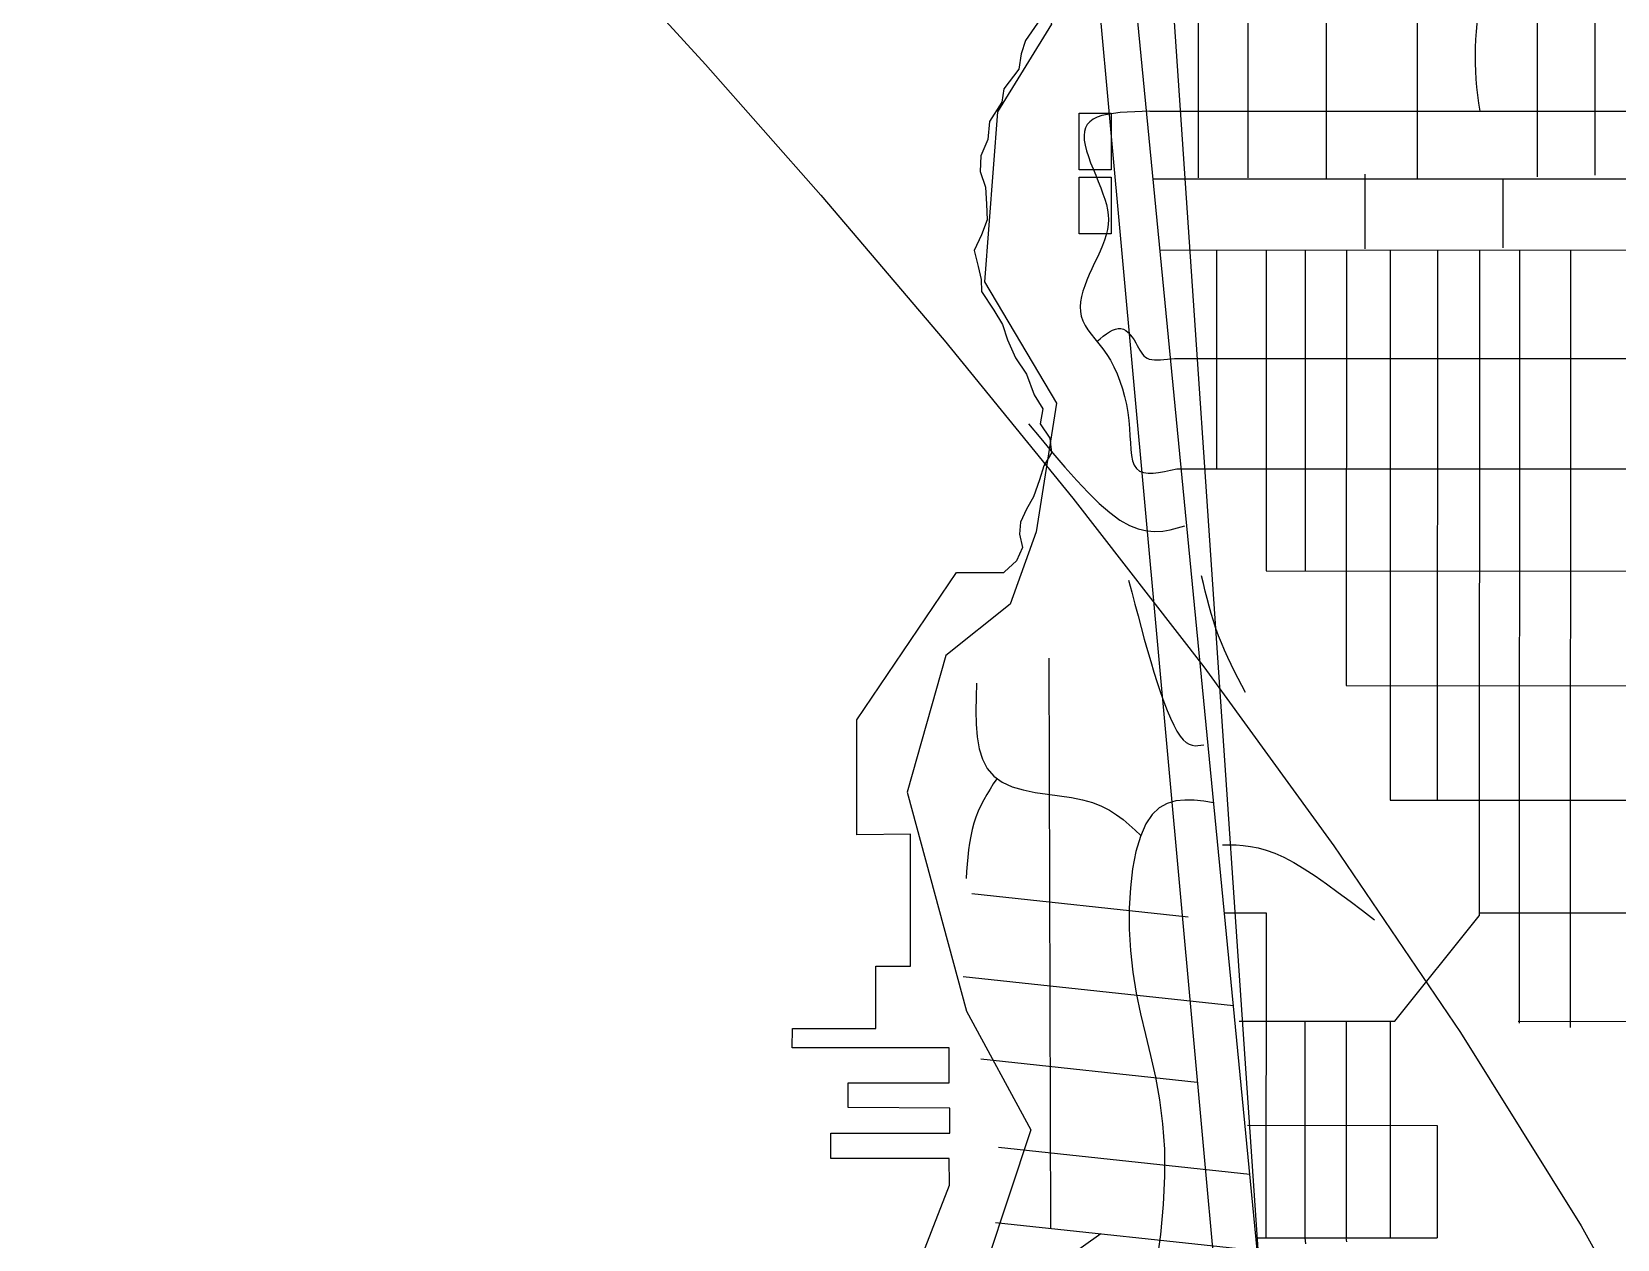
# Model space of a CAD drawing. Extents: x -15732 to 10897, y -24868 to 16165.
# Drawn here: x 2165 to 4481, y -7955 to -6190 of the extents above; entities that cross this region are included whole.
import ezdxf

# ---------------------------------------------------------------- set-up
doc = ezdxf.new("R2010")
doc.units = 0
doc.header["$MEASUREMENT"] = 0
for name, color, linetype in [('COASTLINE', 7, 'CONTINUOUS'), ('HIGHWAY', 7, 'CONTINUOUS'), ('REGION-SNC', 7, 'CONTINUOUS'), ('STREETS-SPRAWL', 7, 'CONTINUOUS'), ('STREETS-SPRAWL-12M', 7, 'CONTINUOUS'), ('STREETS-SPRAWL-20M', 7, 'CONTINUOUS'), ('SUBURBS', 7, 'CONTINUOUS')]:
    doc.layers.add(name, color=color, linetype=linetype)

msp = doc.modelspace()

# ---------------------------------------------------------------- linework, layer by layer
at = {"layer": 'COASTLINE', "color": 7, "linetype": 'CONTINUOUS'}
for points in [[(3638.6, -6171.5), (3616.8, -6203.2), (3610.5, -6222.6), (3607.3, -6245), (3585.4, -6273.9), (3582.4, -6293.2), (3564.3, -6321.7), (3561.8, -6347.9), (3551.5, -6371.8), (3550.6, -6394.8), (3558.3, -6417.3), (3559.9, -6442.1), (3561, -6465.1), (3552.5, -6487), (3542, -6509.8), (3547.9, -6533.4), (3552.3, -6552.6), (3552.8, -6569.9), (3570.4, -6597.3), (3583.1, -6618), (3590.8, -6640.7), (3602.5, -6666.7), (3618.2, -6690.5), (3629.6, -6720.8), (3642.1, -6741.4), (3638.3, -6763.2), (3652.6, -6784.2), (3655, -6805.7), (3643.8, -6824.6), (3637.4, -6845), (3628.4, -6870.1), (3618.5, -6888), (3609.6, -6906.9), (3608.1, -6924.3), (3612.7, -6944.2), (3604, -6963.3), (3586, -6979.8), (3585.3, -6980.7)], [(3453.1, -8011), (3505.7, -7875.9), (3505.6, -7836.8), (3332.6, -7836.8), (3332.6, -7799.6), (3506.5, -7799.6), (3506.5, -7763.3), (3357.7, -7762.4), (3357.7, -7726.1), (3505.6, -7726.1), (3505.6, -7675), (3275.9, -7675), (3276.3, -7647), (3398.1, -7647), (3398.1, -7555.8), (3448.7, -7555.8), (3448.9, -7362.9), (3370.4, -7363.9), (3370.4, -7195.7), (3516.3, -6980.4), (3585.3, -6980.7)]]:
    msp.add_lwpolyline(points, dxfattribs=at)
at = {"layer": 'HIGHWAY', "color": 250, "linetype": 'CONTINUOUS'}
for p, q in [((2996.8, -6070.7), (3149.2, -6238.3)), ((3149.2, -6238.3), (3317.7, -6429.2)), ((3317.7, -6429.2), (3498.1, -6641.1)), ((3498.1, -6641.1), (3686, -6871.7)), ((3621.4, -6763.3), (3639.2, -6784.9)), ((3639.2, -6784.9), (3657, -6806.2)), ((3657, -6806.2), (3674.5, -6826.6)), ((3674.5, -6826.6), (3691.7, -6845.9)), ((3691.7, -6845.9), (3708.5, -6863.7)), ((3686, -6871.7), (3877.2, -7118.6)), ((3708.5, -6863.7), (3724.6, -6879.5)), ((3724.6, -6879.5), (3740.1, -6893.1)), ((3740.1, -6893.1), (3754.9, -6903.9)), ((3754.9, -6903.9), (3768.7, -6911.7)), ((3768.7, -6911.7), (3781.7, -6916.9)), ((3781.7, -6916.9), (3794.1, -6919.7)), ((3794.1, -6919.7), (3805.9, -6920.6)), ((3805.9, -6920.6), (3817.3, -6919.9)), ((3817.3, -6919.9), (3828.3, -6918.1)), ((3828.3, -6918.1), (3839.1, -6915.5)), ((3839.1, -6915.5), (3849.8, -6912.5)), ((3767.5, -6991.7), (3772.1, -7009.2)), ((3876.8, -6996.6), (3874.1, -6985.6)), ((3772.1, -7009.2), (3776.7, -7026.6)), ((3879.5, -7007.6), (3876.8, -6996.6)), ((3882.3, -7018.7), (3879.5, -7007.6)), ((3885.2, -7029.6), (3882.3, -7018.7)), ((3776.7, -7026.6), (3781.3, -7043.9)), ((3888.3, -7040.5), (3885.2, -7029.6)), ((3891.6, -7051.4), (3888.3, -7040.5)), ((3781.3, -7043.9), (3785.9, -7061)), ((3785.9, -7061), (3790.5, -7077.9)), ((3895.2, -7062.2), (3891.6, -7051.4)), ((3899, -7072.9), (3895.2, -7062.2)), ((3790.5, -7077.9), (3795.2, -7094.4)), ((3903.2, -7083.5), (3899, -7072.9)), ((3907.6, -7094), (3903.2, -7083.5)), ((3795.2, -7094.4), (3799.9, -7110.5)), ((3799.9, -7110.5), (3804.6, -7126.2)), ((3912.3, -7104.5), (3907.6, -7094)), ((3917.2, -7114.9), (3912.3, -7104.5)), ((3804.6, -7126.2), (3809.4, -7141.3)), ((3877.2, -7118.6), (4067.5, -7379.7)), ((3922.3, -7125.2), (3917.2, -7114.9)), ((3927.5, -7135.6), (3922.3, -7125.2)), ((3809.4, -7141.3), (3814.2, -7155.8)), ((3814.2, -7155.8), (3819, -7169.4)), ((3932.8, -7145.8), (3927.5, -7135.6)), ((3938.1, -7156.1), (3932.8, -7145.8)), ((3819, -7169.4), (3823.8, -7182)), ((3823.8, -7182), (3828.6, -7193.5)), ((3828.6, -7193.5), (3833.4, -7203.7)), ((3833.4, -7203.7), (3838, -7212.4)), ((3838, -7212.4), (3842.7, -7219.6)), ((3842.7, -7219.6), (3847.2, -7225)), ((3847.2, -7225), (3851.6, -7228.9)), ((3851.6, -7228.9), (3856, -7231.5)), ((3856, -7231.5), (3860.3, -7233)), ((3860.3, -7233), (3864.6, -7233.6)), ((3864.6, -7233.6), (3868.8, -7233.5)), ((3868.8, -7233.5), (3873, -7233)), ((3873, -7233), (3877.2, -7232.3)), ((3904.6, -7378.4), (3914.5, -7378.5)), ((3914.5, -7378.5), (3924.5, -7378.7)), ((3924.5, -7378.7), (3934.8, -7379.4)), ((3934.8, -7379.4), (3945.5, -7380.7)), ((3945.5, -7380.7), (3956.7, -7382.9)), ((3956.7, -7382.9), (3968.5, -7386.2)), ((3968.5, -7386.2), (3981, -7390.7)), ((4067.5, -7379.7), (4252.6, -7652.5)), ((3981, -7390.7), (3994.4, -7396.7)), ((3994.4, -7396.7), (4008.8, -7404.4)), ((4008.8, -7404.4), (4024, -7413.6)), ((4024, -7413.6), (4040, -7424)), ((4040, -7424), (4056.7, -7435.5)), ((4056.7, -7435.5), (4073.8, -7447.9)), ((4073.8, -7447.9), (4091.3, -7461)), ((4091.3, -7461), (4109, -7474.4)), ((4109, -7474.4), (4126.9, -7488.1)), ((4252.6, -7652.5), (4428.6, -7935.2)), ((4428.6, -7935.2), (4593, -8227.7))]:
    msp.add_line(p, q, dxfattribs=at)
at = {"layer": 'REGION-SNC', "color": 250, "linetype": 'CONTINUOUS'}
for points in [[(3695.1, -6309.4), (3741.9, -6309.4), (3741.9, -6392.1), (3695.1, -6392.1)], [(3695.1, -6403), (3741.9, -6403), (3741.9, -6485.7), (3695.1, -6485.7)]]:
    msp.add_lwpolyline(points, close=True, dxfattribs=at)
at = {"layer": 'STREETS-SPRAWL', "color": 7, "linetype": 'CONTINUOUS'}
for p, q in [((3983.1, -8351.3), (3825.3, -6039.6)), ((4196.9, -11325.4), (3715.5, -6049))]:
    msp.add_line(p, q, dxfattribs=at)
at = {"layer": 'STREETS-SPRAWL-12M', "color": 253, "linetype": 'CONTINUOUS'}
for p, q in [((4364.7, -4557.6), (4364.2, -6402.6)), ((4449, -4634.1), (4448.5, -6399.9)), ((4189.5, -4937.6), (4189.1, -6406.5)), ((3869.5, -5104.3), (3869.1, -6403.9)), ((4056.5, -5104.3), (4056.1, -6406.5)), ((3941.9, -5151.2), (3941.6, -6403.9)), ((3710.8, -6321.8), (3707.1, -6326)), ((3715.6, -6318.3), (3710.8, -6321.8)), ((3721.5, -6315.4), (3715.6, -6318.3)), ((3728.5, -6313), (3721.5, -6315.4)), ((3736.6, -6311.1), (3728.5, -6313)), ((3745.6, -6309.7), (3736.6, -6311.1)), ((3755.3, -6308.6), (3745.6, -6309.7)), ((3765.6, -6307.8), (3755.3, -6308.6)), ((3776.4, -6307.2), (3765.6, -6307.8)), ((3787.4, -6306.8), (3776.4, -6307.2)), ((3798.6, -6306.4), (3787.4, -6306.8)), ((3798.6, -6306.4), (4904.7, -6306.3)), ((3703, -6336.1), (3702.4, -6342.1)), ((3702.4, -6342.1), (3702.7, -6348.8)), ((3704.5, -6330.7), (3703, -6336.1)), ((3707.1, -6326), (3704.5, -6330.7)), ((3702.7, -6348.8), (3703.9, -6356.2)), ((3703.9, -6356.2), (3706, -6364.2)), ((3706, -6364.2), (3708.8, -6372.8)), ((3708.8, -6372.8), (3712.1, -6381.7)), ((3712.1, -6381.7), (3715.7, -6390.9)), ((3715.7, -6390.9), (3719.5, -6400.1)), ((3719.5, -6400.1), (3723.3, -6409.3)), ((3723.3, -6409.3), (3726.9, -6418.3)), ((3803.4, -6405.4), (4942.4, -6405.3)), ((4112.7, -6398.7), (4112.7, -6507.7)), ((4314.1, -6404.8), (4314.1, -6506.2)), ((3726.9, -6418.3), (3730.1, -6427)), ((3730.1, -6427), (3732.9, -6435.1)), ((3732.9, -6435.1), (3735.1, -6442.9)), ((3735.1, -6442.9), (3736.6, -6450.4)), ((3736.6, -6450.4), (3737.6, -6457.7)), ((3737.6, -6457.7), (3738, -6464.8)), ((3736.6, -6479.4), (3734.9, -6486.9)), ((3737.6, -6472), (3736.6, -6479.4)), ((3738, -6464.8), (3737.6, -6472)), ((3729.3, -6502.9), (3725.8, -6511.2)), ((3732.4, -6494.8), (3729.3, -6502.9)), ((3734.9, -6486.9), (3732.4, -6494.8)), ((3717.9, -6528.2), (3713.9, -6536.7)), ((3721.9, -6519.7), (3717.9, -6528.2)), ((3725.8, -6511.2), (3721.9, -6519.7)), ((3813.4, -6509.2), (4885.3, -6509.6)), ((3896, -6509.3), (3895.9, -6829)), ((3968.6, -6509.3), (3968.5, -6978.3)), ((4025.6, -6509.3), (4025.4, -6978.3)), ((4085.8, -6509.3), (4085.6, -7145.8)), ((4149.9, -6509.3), (4149.7, -7313.3)), ((4218.7, -6509.4), (4218.4, -7313.3)), ((4280.2, -6509.4), (4279.9, -7482.4)), ((4338.5, -6509.4), (4338.1, -7639.1)), ((4413.1, -6509.4), (4412.7, -7645.6)), ((3706.5, -6553.5), (3703.4, -6561.6)), ((3710.1, -6545.1), (3706.5, -6553.5)), ((3713.9, -6536.7), (3710.1, -6545.1)), ((3698.8, -6577.2), (3697.5, -6584.8)), ((3700.8, -6569.5), (3698.8, -6577.2)), ((3703.4, -6561.6), (3700.8, -6569.5)), ((3697.5, -6584.8), (3696.9, -6592.1)), ((3696.9, -6592.1), (3697.2, -6599.2)), ((3697.2, -6599.2), (3698.4, -6606.2)), ((3698.4, -6606.2), (3700.6, -6612.9)), ((3700.6, -6612.9), (3703.9, -6619.5)), ((3703.9, -6619.5), (3708, -6626)), ((3743.9, -6626.6), (3748.2, -6624.8)), ((3748.2, -6624.8), (3752.3, -6623.9)), ((3752.3, -6623.9), (3756.3, -6623.9)), ((3756.3, -6623.9), (3760, -6625)), ((3760, -6625), (3763.5, -6627)), ((3708, -6626), (3712.9, -6632.5)), ((3712.9, -6632.5), (3718.2, -6639.2)), ((3718.2, -6639.2), (3723.9, -6646.3)), ((3721.2, -6642.8), (3725.8, -6639)), ((3723.9, -6646.3), (3729.7, -6653.7)), ((3725.8, -6639), (3730.5, -6635.4)), ((3730.5, -6635.4), (3735, -6632)), ((3735, -6632), (3739.5, -6629)), ((3739.5, -6629), (3743.9, -6626.6)), ((3763.5, -6627), (3766.8, -6629.8)), ((3766.8, -6629.8), (3769.9, -6633.1)), ((3769.9, -6633.1), (3772.8, -6636.9)), ((3772.8, -6636.9), (3775.5, -6640.8)), ((3775.5, -6640.8), (3777.9, -6644.9)), ((3777.9, -6644.9), (3780.2, -6648.8)), ((3729.7, -6653.7), (3735.5, -6661.8)), ((3735.5, -6661.8), (3741, -6670.5)), ((3741, -6670.5), (3746.1, -6680)), ((3780.2, -6648.8), (3782.2, -6652.4)), ((3782.2, -6652.4), (3784.1, -6655.8)), ((3784.1, -6655.8), (3785.9, -6658.8)), ((3785.9, -6658.8), (3787.9, -6661.5)), ((3787.9, -6661.5), (3789.9, -6663.9)), ((3789.9, -6663.9), (3792.2, -6665.8)), ((3792.2, -6665.8), (3794.8, -6667.4)), ((3794.8, -6667.4), (3797.8, -6668.6)), ((3797.8, -6668.6), (3801.3, -6669.4)), ((3801.3, -6669.4), (3805.3, -6669.8)), ((3805.3, -6669.8), (3809.6, -6669.9)), ((3809.6, -6669.9), (3814.3, -6669.8)), ((3814.3, -6669.8), (3819.2, -6669.4)), ((3819.2, -6669.4), (3824.2, -6668.9)), ((3824.2, -6668.9), (3829.5, -6668.3)), ((3829.5, -6668.3), (3834.7, -6667.6)), ((3834.7, -6667.6), (4882.1, -6667.9)), ((3746.1, -6680), (3750.7, -6690.2)), ((3750.7, -6690.2), (3754.9, -6700.9)), ((3754.9, -6700.9), (3758.5, -6712.1)), ((3758.5, -6712.1), (3761.7, -6723.6)), ((3761.7, -6723.6), (3764.3, -6735.2)), ((3764.3, -6735.2), (3766.4, -6746.9)), ((3766.4, -6746.9), (3767.9, -6758.5)), ((3767.9, -6758.5), (3768.9, -6769.9)), ((3768.9, -6769.9), (3769.5, -6780.8)), ((3769.5, -6780.8), (3770.1, -6791.2)), ((3770.1, -6791.2), (3770.7, -6800.9)), ((3770.7, -6800.9), (3771.7, -6809.7)), ((3771.7, -6809.7), (3773.2, -6817.4)), ((3773.2, -6817.4), (3775.6, -6823.8)), ((3775.6, -6823.8), (3779, -6828.8)), ((3779, -6828.8), (3783.6, -6832.3)), ((3783.6, -6832.3), (3789.3, -6834.5)), ((3811.4, -6834.4), (3819.9, -6832.9)), ((3819.9, -6832.9), (3828.8, -6831.1)), ((3828.8, -6831.1), (3837.8, -6829)), ((3837.8, -6829), (4882.1, -6829.3)), ((3789.3, -6834.5), (3795.9, -6835.4)), ((3795.9, -6835.4), (3803.3, -6835.3)), ((3803.3, -6835.3), (3811.4, -6834.4)), ((3968.5, -6978.3), (4882, -6978.5)), ((3650.9, -7105.6), (3653.5, -7938.7)), ((3545.3, -7142.1), (3544.6, -7162.6)), ((4085.6, -7145.8), (4882, -7146)), ((3544.6, -7162.6), (3544.4, -7182.8)), ((3544.4, -7182.8), (3544.8, -7202.3)), ((3544.8, -7202.3), (3546.3, -7220.8)), ((3546.3, -7220.8), (3549.3, -7238)), ((3549.3, -7238), (3554.1, -7253.5)), ((3554.1, -7253.5), (3561, -7267.1)), ((3561, -7267.1), (3570.5, -7278.3)), ((3569.9, -7289.5), (3565.1, -7297.2)), ((3574.8, -7281.8), (3569.9, -7289.5)), ((3570.5, -7278.3), (3582.8, -7287)), ((3582.8, -7287), (3597.3, -7293.5)), ((3597.3, -7293.5), (3613.5, -7298.2)), ((3556, -7312.9), (3551.8, -7321)), ((3560.5, -7305), (3556, -7312.9)), ((3565.1, -7297.2), (3560.5, -7305)), ((3613.5, -7298.2), (3630.9, -7301.8)), ((3630.9, -7301.8), (3648.9, -7304.5)), ((3648.9, -7304.5), (3666.8, -7306.9)), ((3666.8, -7306.9), (3684.2, -7309.4)), ((3684.2, -7309.4), (3700.3, -7312.6)), ((3700.3, -7312.6), (3714.8, -7316.8)), ((3714.8, -7316.8), (3727.7, -7321.9)), ((3824, -7317.9), (3812.4, -7324.4)), ((3836.5, -7314.3), (3824, -7317.9)), ((3849.7, -7313), (3836.5, -7314.3)), ((3863.4, -7313.3), (3849.7, -7313)), ((3877.5, -7314.8), (3863.4, -7313.3)), ((3891.8, -7316.9), (3877.5, -7314.8)), ((4149.7, -7313.3), (4881.9, -7313.5)), ((3544.4, -7338), (3541.4, -7347)), ((3547.9, -7329.4), (3544.4, -7338)), ((3551.8, -7321), (3547.9, -7329.4)), ((3727.7, -7321.9), (3739.4, -7327.8)), ((3739.4, -7327.8), (3749.9, -7334.4)), ((3749.9, -7334.4), (3759.5, -7341.5)), ((3759.5, -7341.5), (3768.4, -7349.1)), ((3801.9, -7334.2), (3792.6, -7348)), ((3812.4, -7324.4), (3801.9, -7334.2)), ((3536.8, -7365.9), (3535.1, -7375.8)), ((3538.9, -7356.3), (3536.8, -7365.9)), ((3541.4, -7347), (3538.9, -7356.3)), ((3768.4, -7349.1), (3776.9, -7356.9)), ((3776.9, -7356.9), (3785.2, -7364.8)), ((3784.7, -7366.2), (3778.3, -7388.2)), ((3792.6, -7348), (3784.7, -7366.2)), ((3533.7, -7386), (3532.6, -7396.3)), ((3535.1, -7375.8), (3533.7, -7386)), ((3778.3, -7388.2), (3773.4, -7413.4)), ((3531.7, -7406.7), (3530.9, -7417.3)), ((3532.6, -7396.3), (3531.7, -7406.7)), ((3530.9, -7417.3), (3530.2, -7427.9)), ((3773.4, -7413.4), (3770.1, -7441.2)), ((3538.3, -7449.5), (3854.5, -7483.6)), ((3770.1, -7441.2), (3768.4, -7470.9)), ((3768.4, -7470.9), (3768.4, -7501.7)), ((3907.8, -7477.7), (3968.3, -7477.7)), ((3968.3, -7477.7), (3968.2, -7952.8)), ((4280.6, -7477.8), (5127.8, -7478)), ((3768.4, -7501.7), (3770.1, -7533.1)), ((4156.4, -7636.1), (4279.9, -7482.4)), ((3770.1, -7533.1), (3773.5, -7564.4)), ((3526, -7570.8), (3920.6, -7613.4)), ((3773.5, -7564.4), (3778.7, -7595)), ((3778.7, -7595), (3785.1, -7625.3)), ((3785.1, -7625.3), (3792.3, -7655.6)), ((3929.2, -7636), (4156.4, -7636.1)), ((4025.2, -7636.1), (4025.1, -7952.8)), ((4085.5, -7637.6), (4085.4, -7952.8)), ((4149.6, -7637.6), (4149.5, -7952.8)), ((4336.6, -7636.2), (5235.5, -7637.1)), ((3792.3, -7655.6), (3799.6, -7686.4)), ((3799.6, -7686.4), (3806.6, -7718.2)), ((3551.8, -7691.3), (3867.9, -7725.4)), ((3806.6, -7718.2), (3812.6, -7751.2)), ((3812.6, -7751.2), (3817.2, -7786)), ((3817.2, -7786), (3819.9, -7823)), ((3941.3, -7788.3), (4218.3, -7788.4)), ((4218.3, -7788.4), (4218.2, -7952.8)), ((3577.6, -7820.4), (3944.5, -7859.9)), ((3819.9, -7823), (3820.1, -7862.4)), ((3820.1, -7862.4), (3818, -7904.2)), ((3818, -7904.2), (3813.9, -7948)), ((3573.3, -7930.1), (3955.3, -7971.3)), ((3581.3, -8049.8), (3726.8, -7946.6)), ((3813.9, -7948), (3807.9, -7993.5)), ((3953.5, -7952.8), (4218.2, -7952.8)), ((4025.1, -7952.8), (4026.1, -7961.5)), ((4086.4, -7958.6), (4085.3, -7952.8))]:
    msp.add_line(p, q, dxfattribs=at)
msp.add_arc((4728.8, -6226.9), 455, 143.2379, 190.056, dxfattribs=at)
at = {"layer": 'STREETS-SPRAWL-20M', "color": 252, "linetype": 'CONTINUOUS'}
msp.add_line((4207.7, -10572.2), (3747.9, -5833.9), dxfattribs=at)
at = {"layer": 'SUBURBS', "color": 254, "linetype": 'CONTINUOUS'}
msp.add_lwpolyline([(1497.2, -4406.8), (3589.3, -5923.6), (3654.9, -6179.3), (3575.8, -6307.4), (3557, -6555.9), (3662.4, -6732.9), (3632.3, -6921.2), (3594.6, -7026.7), (3500.5, -7102), (3444, -7301.6), (3530.6, -7621.7), (3624.8, -7794.9), (3528.6, -8084.3)], dxfattribs=at)

doc.saveas('drawing.dxf')
